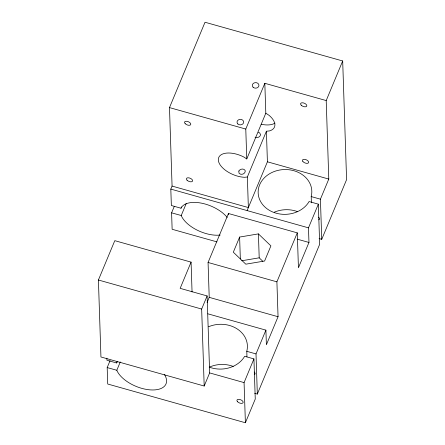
<?xml version="1.0" encoding="UTF-8"?>
<svg xmlns="http://www.w3.org/2000/svg" width="445" height="445" viewBox="0 0 445 445"><rect width="100%" height="100%" fill="white"/><g stroke="black" fill="none" stroke-linecap="round" stroke-linejoin="round"><path stroke-width="0.67" d="M246.936 356.851L246.814 351.133A26.845 22.406 -1.9 0 0 237.035 328.827A26.845 22.406 -1.9 0 0 208.616 326.741M311.372 202.803L311.227 196.384A26.845 22.406 -1.9 0 0 279.655 170.035A26.845 22.406 -1.9 0 0 263.001 205.023A26.845 22.406 -1.9 0 0 307.896 203.393L309.069 201.546L318.347 204.155L319.671 244.305L257.327 394.07L254.685 393.33M227.239 217.449A26.845 13.828 22.6 0 0 201.635 203.181A26.845 13.828 22.6 0 0 180.998 208.221L171.358 205.507L170.813 189.097L172.076 186.077L169.489 107.595L205.017 22.25L342.683 60.976L346.588 179.635L321.741 239.327L319.098 238.581M191.077 262.122L180.158 288.354L207.12 295.936L209.651 372.916L204.194 386.026L100.943 356.985L98.412 280.005L114.788 240.662L191.077 262.122L192.056 291.942M209.233 367.114A26.845 22.406 -1.9 0 0 243.476 358.136L244.655 356.289L253.934 358.898L255.258 399.054L245.39 422.75L107.723 384.024L107.184 367.587L110.11 360.55M216.915 241.874L172.137 229.275L171.598 212.838L174.262 206.436M106.872 358.203L106.939 360.25L116.584 362.964L117.118 361.685M180.998 208.221L181.532 206.942M164.472 374.49A26.845 13.828 22.6 0 1 150.404 389.892A26.845 13.828 22.6 0 1 117.246 371.258L116.824 370.257L120.284 361.941M220.142 235.071A26.845 13.828 22.6 0 1 181.66 216.515L181.237 215.513L186.305 203.348M264.825 83.304L265.81 113.186L269.147 115.394A19.886 10.241 22.6 0 1 269.659 130.88L266.405 131.242L247.359 176.999L244.6 177.299A19.886 10.241 22.6 0 1 218.311 159.877A19.886 10.241 22.6 0 1 243.932 157.063L246.764 158.943L245.779 129.056L264.825 83.304L326.207 100.57L328.788 179.074L320.422 199.171L321.741 239.327M246.764 158.943L265.81 113.186M207.097 302.45L209.217 297.355L208.071 262.478L228.452 213.505L297.288 232.869L298.434 267.751L308.964 242.453L308.485 227.851L318.347 204.155M204.194 386.026L201.663 309.053L207.12 295.936M170.813 189.097L247.109 210.585L267.412 161.808L266.405 131.242M239.616 237.063L233.314 252.209L245.807 264.18L264.603 261.009L270.905 245.868L258.411 233.892L239.616 237.063L240.339 258.94M326.207 100.57L342.683 60.976M207.865 313.814L265.904 330.14L266.383 344.747L278.053 316.723L276.901 281.841L297.288 232.869M245.39 422.75L244.071 382.594L253.934 358.898M257.327 394.07L256.009 353.92L265.904 330.14M241.757 260.764L259.201 257.822L262.8 261.271M171.598 212.838L181.237 215.513M107.184 367.587L116.824 370.257M169.489 107.595L245.779 129.056M267.412 161.808L328.788 179.074M311.166 196.568L320.422 199.171M172.076 186.077L248.366 207.565L247.359 176.999M247.109 210.585L308.485 227.851M297.188 239.143L308.964 242.453M208.071 262.478L276.901 281.841M209.217 297.355L278.053 316.723M98.412 280.005L201.663 309.053M246.753 351.316L256.009 353.92M209.651 372.916L244.071 382.594M258.35 132.337L259.457 132.738L260.553 134.435C260.481 137.01 257.166 138.351 255.057 137.188M258.411 233.892L259.201 257.822M228.452 213.505L228.496 214.874M116.584 362.964A26.845 13.828 22.6 0 1 117.397 361.629M209.934 366.897A26.845 22.406 -1.9 0 1 233.23 366.419M254.145 372.003A3.315 1.708 22.6 0 1 254.229 374.59M274.354 212.154A26.845 22.406 -1.9 0 1 297.644 211.67M318.442 217.166A3.315 1.708 22.6 0 1 318.753 219.808M274.966 123.104A19.886 10.241 22.6 0 1 261.221 124.255M238.843 171.041L239.01 173.188C240.801 175.48 245.228 174.084 245.267 171.136L244.939 170.179C243.348 168.204 239.983 168.989 238.843 171.041M237.591 401.768A3.315 1.708 22.6 0 0 242.953 402.864A3.315 1.708 22.6 0 0 239.571 399.426A3.315 1.708 22.6 0 0 237.591 401.768M253.116 87.226A3.315 2.765 -1.9 0 0 258.756 86.274A3.315 2.765 -1.9 0 0 255.007 82.681A3.315 2.765 -1.9 0 0 253.116 87.226M237.847 123.96A3.315 2.765 -1.9 0 0 243.476 122.976A3.315 2.765 -1.9 0 0 239.699 119.405A3.315 2.765 -1.9 0 0 237.847 123.96M187.072 180.219A3.315 1.708 22.6 0 0 192.429 181.321A3.315 1.708 22.6 0 0 189.047 177.883A3.315 1.708 22.6 0 0 187.072 180.219M185.209 123.688A3.315 1.708 22.6 0 0 190.571 124.784A3.315 1.708 22.6 0 0 187.189 121.352A3.315 1.708 22.6 0 0 185.209 123.688M301.248 105.215A3.315 1.708 22.6 0 0 306.611 106.316A3.315 1.708 22.6 0 0 303.229 102.878A3.315 1.708 22.6 0 0 301.248 105.215M302.873 161.479A3.315 1.708 22.6 0 0 308.29 163.015A3.315 1.708 22.6 0 0 305.504 159.516A3.315 1.708 22.6 0 0 302.873 161.479"/></g></svg>
